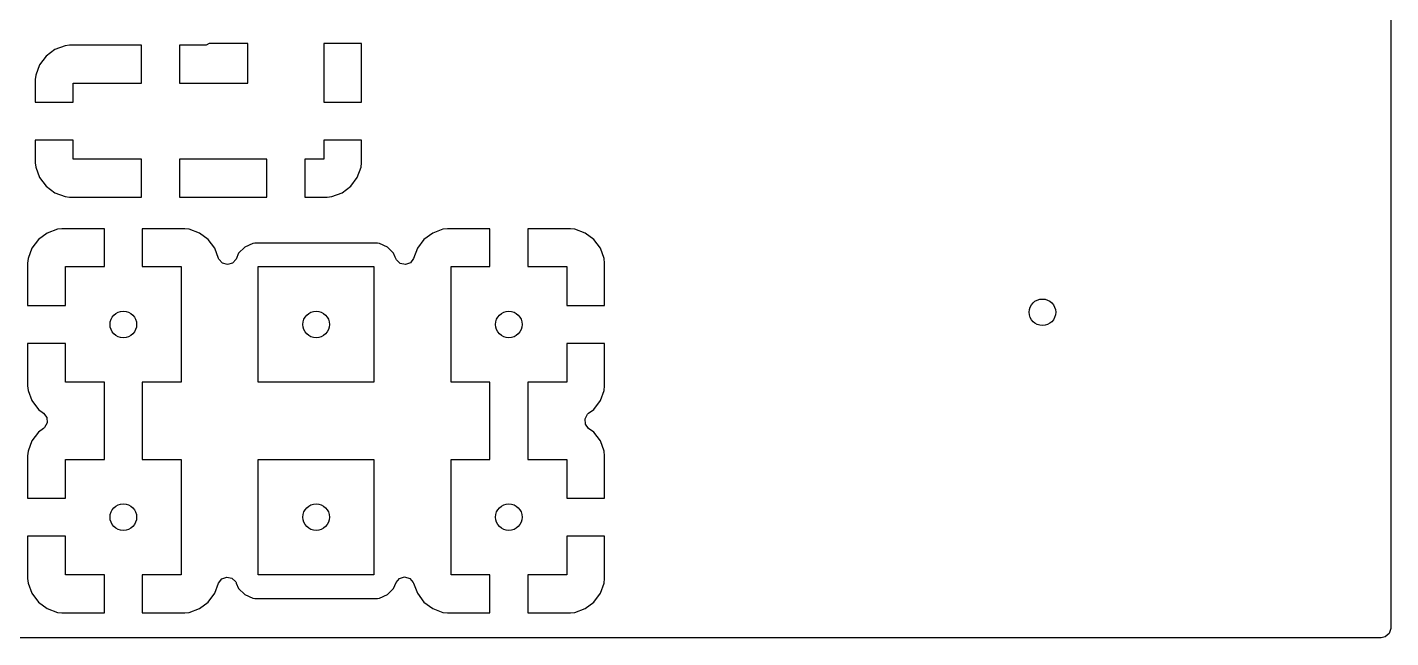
# Model space of a CAD drawing. Header units: inches. Extents: x 0.23 to 2.97, y 0.23 to 1.77.
# Drawn here: x 2.263 to 2.97, y 0.231 to 0.548 of the extents above; entities that cross this region are included whole.
import ezdxf

# ---------------------------------------------------------------- set-up
doc = ezdxf.new("R2010")
doc.units = ezdxf.units.IN
doc.header["$MEASUREMENT"] = 0
doc.layers.add('BLACK', color=250, linetype='CONTINUOUS')

msp = doc.modelspace()

# ---------------------------------------------------------------- linework, layer by layer
at = {"layer": 'BLACK', "linetype": 'CONTINUOUS'}
for p, q in [((2.97045, 1.60134), (2.97045, 0.236)), ((2.28278, 0.53833), (2.27748, 0.53635)), ((2.28512, 0.53858), (2.28278, 0.53833)), ((2.28278, 0.53833), (2.28278, 0.53833)), ((2.32244, 0.53858), (2.28512, 0.53858)), ((2.32244, 0.5189), (2.32244, 0.53858)), ((2.35487, 0.53858), (2.34213, 0.53858)), ((2.34213, 0.53858), (2.34213, 0.5189)), ((2.35591, 0.53869), (2.35487, 0.53858)), ((2.3575, 0.53957), (2.35591, 0.53869)), ((2.37756, 0.53957), (2.3575, 0.53957)), ((2.37756, 0.5189), (2.37756, 0.53957)), ((2.43661, 0.53957), (2.41693, 0.53957)), ((2.41693, 0.53957), (2.41693, 0.5189)), ((2.43661, 0.50906), (2.43661, 0.53957)), ((2.27295, 0.53296), (2.26955, 0.52843)), ((2.27748, 0.53635), (2.27295, 0.53296)), ((2.27295, 0.53296), (2.27295, 0.53296)), ((2.27748, 0.53635), (2.27748, 0.53635)), ((2.26955, 0.52843), (2.26757, 0.52313)), ((2.26955, 0.52843), (2.26955, 0.52843)), ((2.26757, 0.52312), (2.26732, 0.52078)), ((2.26732, 0.52078), (2.26732, 0.50906)), ((2.26757, 0.52313), (2.26757, 0.52312)), ((2.28701, 0.50906), (2.28701, 0.5189)), ((2.28701, 0.5189), (2.32244, 0.5189)), ((2.34213, 0.5189), (2.37756, 0.5189)), ((2.41693, 0.5189), (2.41693, 0.50906)), ((2.26732, 0.50906), (2.28701, 0.50906)), ((2.41693, 0.50906), (2.43661, 0.50906)), ((2.28701, 0.48937), (2.26732, 0.48937)), ((2.26732, 0.48937), (2.26732, 0.47764)), ((2.28701, 0.47953), (2.28701, 0.48937)), ((2.43661, 0.48937), (2.41693, 0.48937)), ((2.41693, 0.48937), (2.41693, 0.47953)), ((2.43661, 0.47764), (2.43661, 0.48937)), ((2.26732, 0.47764), (2.26757, 0.4753)), ((2.26757, 0.4753), (2.26757, 0.4753)), ((2.26757, 0.4753), (2.26955, 0.47)), ((2.32244, 0.47953), (2.28701, 0.47953)), ((2.32244, 0.45984), (2.32244, 0.47953)), ((2.34213, 0.47953), (2.34213, 0.45984)), ((2.37756, 0.47953), (2.34213, 0.47953)), ((2.3874, 0.47953), (2.37756, 0.47953)), ((2.3874, 0.45984), (2.3874, 0.47953)), ((2.41693, 0.47953), (2.40709, 0.47953)), ((2.40709, 0.47953), (2.40709, 0.45984)), ((2.43438, 0.47), (2.43636, 0.4753)), ((2.43636, 0.4753), (2.43661, 0.47764)), ((2.43636, 0.4753), (2.43636, 0.4753)), ((2.43661, 0.47764), (2.43661, 0.47764)), ((2.26955, 0.47), (2.26955, 0.47)), ((2.26955, 0.47), (2.27295, 0.46547)), ((2.43099, 0.46547), (2.43438, 0.47)), ((2.43438, 0.47), (2.43438, 0.47)), ((2.27295, 0.46547), (2.27295, 0.46546)), ((2.27295, 0.46546), (2.27748, 0.46207)), ((2.27748, 0.46207), (2.27748, 0.46207)), ((2.27748, 0.46207), (2.28278, 0.46009)), ((2.28278, 0.46009), (2.28278, 0.46009)), ((2.28278, 0.46009), (2.28512, 0.45984)), ((2.28512, 0.45984), (2.28512, 0.45984)), ((2.28512, 0.45984), (2.32244, 0.45984)), ((2.34213, 0.45984), (2.3874, 0.45984)), ((2.40709, 0.45984), (2.41881, 0.45984)), ((2.41881, 0.45984), (2.42116, 0.46009)), ((2.41881, 0.45984), (2.41881, 0.45984)), ((2.42116, 0.46009), (2.42646, 0.46207)), ((2.42116, 0.46009), (2.42116, 0.46009)), ((2.42646, 0.46207), (2.43099, 0.46546)), ((2.42646, 0.46207), (2.42646, 0.46207)), ((2.43099, 0.46546), (2.43099, 0.46547)), ((2.27346, 0.44116), (2.26893, 0.43776)), ((2.27876, 0.44313), (2.27346, 0.44116)), ((2.27346, 0.44116), (2.27346, 0.44116)), ((2.28111, 0.44339), (2.27876, 0.44313)), ((2.27876, 0.44313), (2.27876, 0.44313)), ((2.30315, 0.44339), (2.28111, 0.44339)), ((2.30315, 0.4237), (2.30315, 0.44339)), ((2.34488, 0.44339), (2.32283, 0.44339)), ((2.32283, 0.44339), (2.32283, 0.4237)), ((2.34722, 0.44313), (2.34488, 0.44339)), ((2.35252, 0.44116), (2.34722, 0.44313)), ((2.34722, 0.44313), (2.34722, 0.44313)), ((2.35705, 0.43776), (2.35252, 0.44116)), ((2.35252, 0.44116), (2.35252, 0.44116)), ((2.47346, 0.44116), (2.46893, 0.43776)), ((2.47876, 0.44313), (2.47346, 0.44116)), ((2.47346, 0.44116), (2.47346, 0.44116)), ((2.48111, 0.44339), (2.47876, 0.44313)), ((2.47876, 0.44313), (2.47876, 0.44313)), ((2.50315, 0.44339), (2.48111, 0.44339)), ((2.50315, 0.4237), (2.50315, 0.44339)), ((2.54488, 0.44339), (2.52283, 0.44339)), ((2.52283, 0.44339), (2.52283, 0.4237)), ((2.54722, 0.44313), (2.54488, 0.44339)), ((2.55252, 0.44116), (2.54722, 0.44313)), ((2.54722, 0.44313), (2.54722, 0.44313)), ((2.55705, 0.43776), (2.55252, 0.44116)), ((2.55252, 0.44116), (2.55252, 0.44116)), ((2.26554, 0.43323), (2.26356, 0.42793)), ((2.26893, 0.43776), (2.26554, 0.43323)), ((2.26554, 0.43323), (2.26554, 0.43323)), ((2.26893, 0.43776), (2.26893, 0.43776)), ((2.36045, 0.43323), (2.35705, 0.43776)), ((2.35705, 0.43776), (2.35705, 0.43776)), ((2.36242, 0.42793), (2.36045, 0.43323)), ((2.36045, 0.43323), (2.36045, 0.43323)), ((2.37601, 0.43389), (2.3728, 0.43068)), ((2.38016, 0.43573), (2.37601, 0.43389)), ((2.38118, 0.43585), (2.38016, 0.43573)), ((2.44481, 0.43585), (2.38118, 0.43585)), ((2.38118, 0.43585), (2.38118, 0.43585)), ((2.44582, 0.43573), (2.44481, 0.43585)), ((2.44481, 0.43585), (2.44481, 0.43585)), ((2.44997, 0.43389), (2.44582, 0.43573)), ((2.44582, 0.43573), (2.44582, 0.43573)), ((2.45319, 0.43068), (2.44997, 0.43389)), ((2.46554, 0.43323), (2.46356, 0.42793)), ((2.46893, 0.43776), (2.46554, 0.43323)), ((2.46554, 0.43323), (2.46554, 0.43323)), ((2.46893, 0.43776), (2.46893, 0.43776)), ((2.56045, 0.43323), (2.55705, 0.43776)), ((2.55705, 0.43776), (2.55705, 0.43776)), ((2.56243, 0.42793), (2.56045, 0.43323)), ((2.56045, 0.43323), (2.56045, 0.43323)), ((2.26356, 0.42793), (2.26331, 0.42558)), ((2.26331, 0.42558), (2.26331, 0.40354)), ((2.26356, 0.42793), (2.26356, 0.42793)), ((2.36258, 0.42755), (2.36242, 0.42793)), ((2.36441, 0.4255), (2.36258, 0.42755)), ((2.36706, 0.42475), (2.36441, 0.4255)), ((2.36969, 0.42556), (2.36706, 0.42475)), ((2.37146, 0.42766), (2.36969, 0.42556)), ((2.3728, 0.43068), (2.37146, 0.42766)), ((2.45406, 0.4287), (2.45319, 0.43068)), ((2.45452, 0.42766), (2.45406, 0.4287)), ((2.4547, 0.4273), (2.45452, 0.42766)), ((2.45665, 0.42535), (2.4547, 0.4273)), ((2.45933, 0.42477), (2.45665, 0.42535)), ((2.46191, 0.42573), (2.45933, 0.42477)), ((2.46356, 0.42793), (2.46191, 0.42573)), ((2.56268, 0.42558), (2.56243, 0.42793)), ((2.56243, 0.42793), (2.56243, 0.42793)), ((2.56268, 0.40354), (2.56268, 0.42558)), ((2.56268, 0.42558), (2.56268, 0.42558)), ((2.28299, 0.40354), (2.28299, 0.4237)), ((2.28299, 0.4237), (2.30315, 0.4237)), ((2.32283, 0.4237), (2.34299, 0.4237)), ((2.34299, 0.4237), (2.34299, 0.3637)), ((2.38299, 0.3637), (2.38299, 0.4237)), ((2.38299, 0.4237), (2.44299, 0.4237)), ((2.44299, 0.4237), (2.44299, 0.3637)), ((2.48299, 0.3637), (2.48299, 0.4237)), ((2.48299, 0.4237), (2.50315, 0.4237)), ((2.52283, 0.4237), (2.54299, 0.4237)), ((2.54299, 0.4237), (2.54299, 0.40354)), ((2.26331, 0.40354), (2.28299, 0.40354)), ((2.54299, 0.40354), (2.56268, 0.40354)), ((2.26331, 0.38386), (2.26331, 0.36182)), ((2.28299, 0.38386), (2.26331, 0.38386)), ((2.28299, 0.3637), (2.28299, 0.38386)), ((2.56268, 0.38386), (2.54299, 0.38386)), ((2.54299, 0.38386), (2.54299, 0.3637)), ((2.56268, 0.36182), (2.56268, 0.38386)), ((2.26331, 0.36182), (2.26356, 0.35947)), ((2.30315, 0.3637), (2.28299, 0.3637)), ((2.30315, 0.3237), (2.30315, 0.3637)), ((2.34299, 0.3637), (2.32283, 0.3637)), ((2.32283, 0.3637), (2.32283, 0.3237)), ((2.44299, 0.3637), (2.38299, 0.3637)), ((2.50315, 0.3637), (2.48299, 0.3637)), ((2.50315, 0.3237), (2.50315, 0.3637)), ((2.54299, 0.3637), (2.52283, 0.3637)), ((2.52283, 0.3637), (2.52283, 0.3237)), ((2.56243, 0.35947), (2.56268, 0.36182)), ((2.56268, 0.36182), (2.56268, 0.36182)), ((2.26356, 0.35947), (2.26356, 0.35947)), ((2.26356, 0.35947), (2.26554, 0.35417)), ((2.26554, 0.35417), (2.26554, 0.35417)), ((2.26554, 0.35417), (2.26893, 0.34964)), ((2.55705, 0.34964), (2.56045, 0.35417)), ((2.56045, 0.35417), (2.56243, 0.35947)), ((2.56045, 0.35417), (2.56045, 0.35417)), ((2.56243, 0.35947), (2.56243, 0.35947)), ((2.26893, 0.34964), (2.27164, 0.34761)), ((2.27164, 0.34761), (2.27329, 0.34541)), ((2.5525, 0.34474), (2.55382, 0.34715)), ((2.55382, 0.34715), (2.55434, 0.34761)), ((2.55434, 0.34761), (2.55705, 0.34964)), ((2.27164, 0.33979), (2.26893, 0.33776)), ((2.27217, 0.34025), (2.27164, 0.33979)), ((2.27349, 0.34266), (2.27217, 0.34025)), ((2.27329, 0.34541), (2.27349, 0.34266)), ((2.5527, 0.34199), (2.5525, 0.34474)), ((2.55434, 0.33979), (2.5527, 0.34199)), ((2.55705, 0.33776), (2.55434, 0.33979)), ((2.26554, 0.33323), (2.26356, 0.32793)), ((2.26893, 0.33776), (2.26554, 0.33323)), ((2.26554, 0.33323), (2.26554, 0.33323)), ((2.56045, 0.33323), (2.55705, 0.33776)), ((2.56243, 0.32793), (2.56045, 0.33323)), ((2.56045, 0.33323), (2.56045, 0.33323)), ((2.26356, 0.32793), (2.26331, 0.32558)), ((2.26331, 0.32558), (2.26331, 0.30354)), ((2.26356, 0.32793), (2.26356, 0.32793)), ((2.56268, 0.32558), (2.56243, 0.32793)), ((2.56243, 0.32793), (2.56243, 0.32793)), ((2.56268, 0.30354), (2.56268, 0.32558)), ((2.56268, 0.32558), (2.56268, 0.32558)), ((2.28299, 0.30354), (2.28299, 0.3237)), ((2.28299, 0.3237), (2.30315, 0.3237)), ((2.32283, 0.3237), (2.34299, 0.3237)), ((2.34299, 0.3237), (2.34299, 0.2637)), ((2.38299, 0.2637), (2.38299, 0.3237)), ((2.38299, 0.3237), (2.44299, 0.3237)), ((2.44299, 0.3237), (2.44299, 0.2637)), ((2.48299, 0.2637), (2.48299, 0.3237)), ((2.48299, 0.3237), (2.50315, 0.3237)), ((2.52283, 0.3237), (2.54299, 0.3237)), ((2.54299, 0.3237), (2.54299, 0.30354)), ((2.26331, 0.30354), (2.28299, 0.30354)), ((2.54299, 0.30354), (2.56268, 0.30354)), ((2.26331, 0.28386), (2.26331, 0.26182)), ((2.28299, 0.28386), (2.26331, 0.28386)), ((2.28299, 0.2637), (2.28299, 0.28386)), ((2.56268, 0.28386), (2.54299, 0.28386)), ((2.54299, 0.28386), (2.54299, 0.2637)), ((2.56268, 0.26182), (2.56268, 0.28386)), ((2.26331, 0.26182), (2.26356, 0.25947)), ((2.30315, 0.2637), (2.28299, 0.2637)), ((2.30315, 0.24402), (2.30315, 0.2637)), ((2.34299, 0.2637), (2.32283, 0.2637)), ((2.32283, 0.2637), (2.32283, 0.24402)), ((2.36407, 0.26167), (2.36665, 0.26264)), ((2.36665, 0.26264), (2.36934, 0.26205)), ((2.36934, 0.26205), (2.37128, 0.26011)), ((2.44299, 0.2637), (2.38299, 0.2637)), ((2.45452, 0.25974), (2.45629, 0.26184)), ((2.45629, 0.26184), (2.45892, 0.26265)), ((2.45892, 0.26265), (2.46157, 0.26191)), ((2.46157, 0.26191), (2.4634, 0.25985)), ((2.50315, 0.2637), (2.48299, 0.2637)), ((2.50315, 0.24402), (2.50315, 0.2637)), ((2.54299, 0.2637), (2.52283, 0.2637)), ((2.52283, 0.2637), (2.52283, 0.24402)), ((2.56243, 0.25947), (2.56268, 0.26182)), ((2.56268, 0.26182), (2.56268, 0.26182)), ((2.26356, 0.25947), (2.26356, 0.25947)), ((2.26356, 0.25947), (2.26554, 0.25417)), ((2.36045, 0.25417), (2.36242, 0.25947)), ((2.36242, 0.25947), (2.36407, 0.26167)), ((2.37128, 0.26011), (2.37146, 0.25974)), ((2.37146, 0.25974), (2.37158, 0.25947)), ((2.37158, 0.25947), (2.3728, 0.25672)), ((2.3728, 0.25672), (2.37601, 0.25351)), ((2.44997, 0.25351), (2.45319, 0.25672)), ((2.45319, 0.25672), (2.45452, 0.25974)), ((2.4634, 0.25985), (2.46356, 0.25947)), ((2.46356, 0.25947), (2.46554, 0.25417)), ((2.56045, 0.25417), (2.56243, 0.25947)), ((2.56243, 0.25947), (2.56243, 0.25947)), ((2.26554, 0.25417), (2.26554, 0.25417)), ((2.26554, 0.25417), (2.26893, 0.24964)), ((2.26893, 0.24964), (2.26893, 0.24964)), ((2.26893, 0.24964), (2.27346, 0.24625)), ((2.35252, 0.24625), (2.35705, 0.24964)), ((2.35705, 0.24964), (2.36045, 0.25417)), ((2.35705, 0.24964), (2.35705, 0.24964)), ((2.36045, 0.25417), (2.36045, 0.25417)), ((2.37601, 0.25351), (2.38016, 0.25167)), ((2.38016, 0.25167), (2.38016, 0.25167)), ((2.38016, 0.25167), (2.38016, 0.25167)), ((2.38016, 0.25167), (2.38118, 0.25156)), ((2.38118, 0.25156), (2.38118, 0.25156)), ((2.38118, 0.25156), (2.44481, 0.25156)), ((2.44481, 0.25156), (2.44582, 0.25167)), ((2.44481, 0.25156), (2.44481, 0.25156)), ((2.44582, 0.25167), (2.44997, 0.25351)), ((2.46554, 0.25417), (2.46554, 0.25417)), ((2.46554, 0.25417), (2.46893, 0.24964)), ((2.46893, 0.24964), (2.46893, 0.24964)), ((2.46893, 0.24964), (2.47346, 0.24625)), ((2.55252, 0.24625), (2.55705, 0.24964)), ((2.55705, 0.24964), (2.56045, 0.25417)), ((2.55705, 0.24964), (2.55705, 0.24964)), ((2.56045, 0.25417), (2.56045, 0.25417)), ((2.27346, 0.24625), (2.27346, 0.24625)), ((2.27346, 0.24625), (2.27876, 0.24427)), ((2.27876, 0.24427), (2.27876, 0.24427)), ((2.27876, 0.24427), (2.28111, 0.24402)), ((2.28111, 0.24402), (2.28111, 0.24402)), ((2.28111, 0.24402), (2.30315, 0.24402)), ((2.32283, 0.24402), (2.34488, 0.24402)), ((2.34488, 0.24402), (2.34722, 0.24427)), ((2.34488, 0.24402), (2.34488, 0.24402)), ((2.34722, 0.24427), (2.35252, 0.24625)), ((2.34722, 0.24427), (2.34722, 0.24427)), ((2.35252, 0.24625), (2.35252, 0.24625)), ((2.47346, 0.24625), (2.47346, 0.24625)), ((2.47346, 0.24625), (2.47876, 0.24427)), ((2.47876, 0.24427), (2.47876, 0.24427)), ((2.47876, 0.24427), (2.48111, 0.24402)), ((2.48111, 0.24402), (2.48111, 0.24402)), ((2.48111, 0.24402), (2.50315, 0.24402)), ((2.52283, 0.24402), (2.54488, 0.24402)), ((2.54488, 0.24402), (2.54722, 0.24427)), ((2.54488, 0.24402), (2.54488, 0.24402)), ((2.54722, 0.24427), (2.55252, 0.24625)), ((2.54722, 0.24427), (2.54722, 0.24427)), ((2.55252, 0.24625), (2.55252, 0.24625)), ((2.97045, 0.236), (2.96968, 0.23336)), ((2.96557, 0.23112), (1.92299, 0.23112)), ((2.9676, 0.23156), (2.96557, 0.23112)), ((2.96968, 0.23336), (2.9676, 0.23156))]:
    msp.add_line(p, q, dxfattribs=at)
at = {"layer": 'BLACK'}
for centre in [(2.78976, 0.4), (2.31299, 0.3937), (2.41299, 0.3937), (2.51299, 0.3937), (2.31299, 0.2937), (2.41299, 0.2937), (2.51299, 0.2937)]:
    msp.add_circle(centre, 0.00689, dxfattribs=at)
at = {"layer": 'WHITE'}
for centre in [(2.78976, 0.4), (2.31299, 0.3937), (2.41299, 0.3937), (2.51299, 0.3937), (2.31299, 0.2937), (2.41299, 0.2937), (2.51299, 0.2937)]:
    msp.add_circle(centre, 0.00689, dxfattribs=at)

doc.saveas('drawing.dxf')
